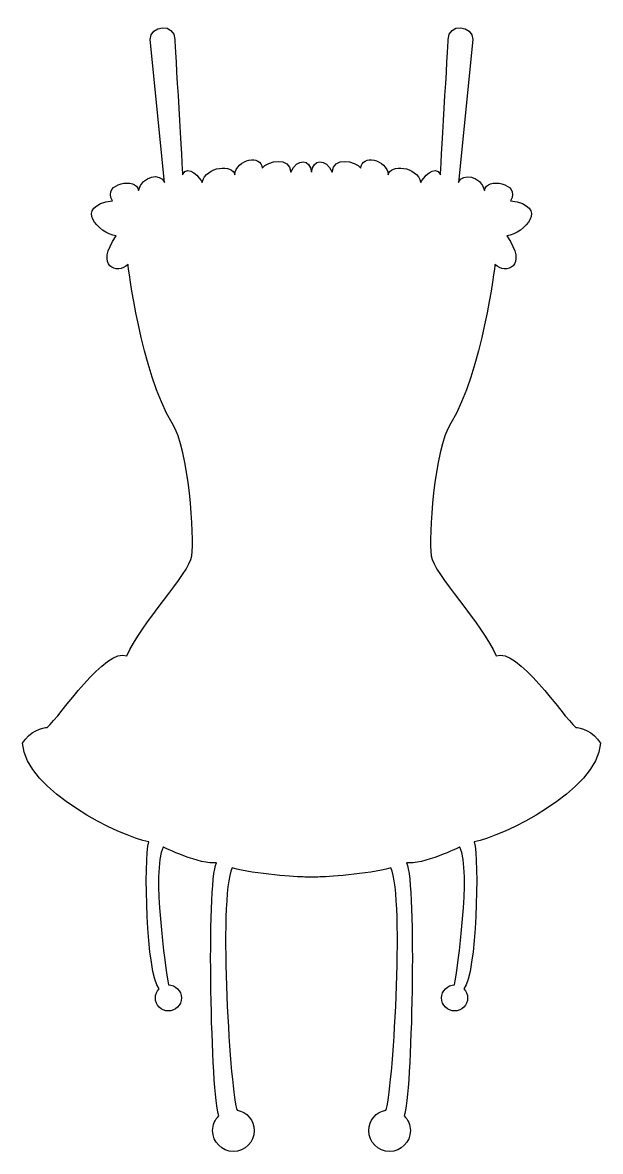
# Model space of a CAD drawing. Header units: centimetres. Extents: x -3.6 to 3.6, y -7.1 to 7.1.
import ezdxf

# ---------------------------------------------------------------- set-up
doc = ezdxf.new("R2010")
doc.units = ezdxf.units.CM
doc.header["$MEASUREMENT"] = 0
doc.layers.add('Camada 1', color=7, linetype='Continuous')

msp = doc.modelspace()

# ---------------------------------------------------------------- linework, layer by layer
at = {"layer": 'Camada 1'}
msp.add_open_spline([(0.08172, -3.61229), (0.1798, -3.61229), (0.70278, -3.57975), (0.99702, -3.49794), (0.99702, -3.49794), (1.17686, -3.89021), (1.0134, -6.39095), (0.93532, -6.5421), (0.93532, -6.5421), (0.81253, -6.56356), (0.71926, -6.67061), (0.71926, -6.79951), (0.71926, -6.79951), (0.71926, -6.94395), (0.83631, -7.061), (0.98075, -7.061), (0.98075, -7.061), (1.12513, -7.061), (1.24218, -6.94395), (1.24218, -6.79951), (1.24218, -6.79951), (1.24218, -6.72731), (1.21289, -6.66201), (1.16556, -6.61467), (1.16556, -6.61467), (1.25859, -6.37469), (1.32399, -3.71039), (1.19316, -3.43263), (1.19316, -3.43263), (1.38932, -3.46517), (1.86335, -3.23652), (1.86335, -3.23652), (1.86335, -3.23652), (2.01048, -3.54698), (1.83059, -4.75658), (1.79792, -4.96899), (1.79792, -4.96899), (1.70775, -4.96899), (1.63457, -5.04217), (1.63457, -5.1324), (1.63457, -5.1324), (1.63457, -5.22263), (1.70775, -5.29575), (1.79792, -5.29575), (1.79792, -5.29575), (1.88814, -5.29575), (1.96133, -5.22262), (1.96133, -5.1324), (1.96133, -5.1324), (1.96133, -5.08739), (1.94313, -5.04678), (1.91373, -5.01707), (1.91373, -5.01707), (2.07579, -4.83821), (2.10854, -3.38348), (2.04314, -3.17105), (2.04314, -3.17105), (2.38638, -3.10572), (3.59593, -2.53377), (3.62858, -1.92891), (3.62858, -1.92891), (3.54682, -1.78183), (3.36704, -1.7328), (3.31801, -1.7328), (3.31801, -1.7328), (3.15455, -1.58567), (2.58249, -0.71937), (2.32095, -0.83388), (2.32095, -0.83388), (2.14122, -0.42515), (1.53641, 0.19593), (1.50373, 0.42469), (1.50373, 0.42469), (1.47108, 0.6535), (1.53638, 1.74864), (1.74895, 2.09186), (1.74895, 2.09186), (2.1417, 2.7263), (2.30468, 4.08589), (2.30468, 4.08589), (2.30468, 4.08589), (2.43541, 3.95516), (2.72971, 4.05324), (2.45181, 4.44551), (2.45181, 4.44551), (2.68057, 4.47816), (2.99116, 4.82146), (2.50081, 4.88681), (2.50081, 4.88681), (2.63154, 5.1156), (2.19024, 5.18097), (2.17386, 5.01754), (2.17386, 5.01754), (2.12486, 5.19735), (1.89605, 5.24633), (1.84699, 5.11562), (1.84699, 5.11562), (1.84699, 5.11562), (2.02677, 6.91354), (2.02677, 6.91354), (2.02677, 6.91354), (2.02677, 7.09335), (1.71631, 7.126), (1.71631, 6.91354), (1.71631, 6.91354), (1.71631, 6.88084), (1.61823, 5.21367), (1.61823, 5.21367), (1.61823, 5.21367), (1.5528, 5.36078), (1.38942, 5.16462), (1.37307, 5.11559), (1.37307, 5.11559), (1.32402, 5.3281), (0.9808, 5.34438), (0.96442, 5.21367), (0.96442, 5.21367), (0.94804, 5.40981), (0.62118, 5.47521), (0.62118, 5.2954), (0.62118, 5.2954), (0.55575, 5.39348), (0.26156, 5.44251), (0.26156, 5.24635), (0.26156, 5.24635), (0.17986, 5.42616), (0.01648, 5.40978), (0.0001, 5.24635), (0.0001, 5.24635), (-0.01628, 5.40978), (-0.17966, 5.42616), (-0.26139, 5.24635), (-0.26139, 5.24635), (-0.26139, 5.44249), (-0.55561, 5.39346), (-0.62096, 5.2954), (-0.62096, 5.2954), (-0.62096, 5.47521), (-0.94788, 5.40981), (-0.9642, 5.21367), (-0.9642, 5.21367), (-0.98052, 5.3444), (-1.32382, 5.3281), (-1.37285, 5.11559), (-1.37285, 5.11559), (-1.38923, 5.16462), (-1.55261, 5.36075), (-1.61801, 5.21367), (-1.61801, 5.21367), (-1.61801, 5.21367), (-1.71609, 6.88084), (-1.71609, 6.91354), (-1.71609, 6.91354), (-1.71609, 7.126), (-2.02663, 7.09335), (-2.02663, 6.91354), (-2.02663, 6.91354), (-2.02663, 6.91354), (-1.84682, 5.11562), (-1.84682, 5.11562), (-1.84682, 5.11562), (-1.89587, 5.24635), (-2.12469, 5.19735), (-2.17371, 5.01754), (-2.17371, 5.01754), (-2.19003, 5.18097), (-2.63136, 5.11562), (-2.50063, 4.88681), (-2.50063, 4.88681), (-2.99098, 4.82146), (-2.68039, 4.47816), (-2.45158, 4.44551), (-2.45158, 4.44551), (-2.72945, 4.05324), (-2.4352, 3.95516), (-2.30447, 4.08589), (-2.30447, 4.08589), (-2.30447, 4.08589), (-2.14141, 2.7263), (-1.74871, 2.09186), (-1.74871, 2.09186), (-1.53625, 1.74862), (-1.4709, 0.65351), (-1.50355, 0.42469), (-1.50355, 0.42469), (-1.5362, 0.19593), (-2.14098, -0.42515), (-2.3208, -0.83388), (-2.3208, -0.83388), (-2.58229, -0.71937), (-3.15437, -1.58567), (-3.3178, -1.7328), (-3.3178, -1.7328), (-3.36685, -1.7328), (-3.54664, -1.78185), (-3.62839, -1.92891), (-3.62839, -1.92891), (-3.59574, -2.53377), (-2.38614, -3.10575), (-2.04293, -3.17105), (-2.04293, -3.17105), (-2.10828, -3.38348), (-2.07563, -4.83824), (-1.91355, -5.01707), (-1.91355, -5.01707), (-1.94295, -5.04678), (-1.96115, -5.0874), (-1.96115, -5.1324), (-1.96115, -5.1324), (-1.96115, -5.22262), (-1.88799, -5.29575), (-1.79777, -5.29575), (-1.79777, -5.29575), (-1.70755, -5.29575), (-1.63439, -5.22262), (-1.63439, -5.1324), (-1.63439, -5.1324), (-1.63439, -5.04218), (-1.70757, -4.96899), (-1.79777, -4.96899), (-1.79777, -4.96899), (-1.83047, -4.75661), (-2.01028, -3.54701), (-1.86318, -3.23652), (-1.86318, -3.23652), (-1.86318, -3.23652), (-1.38915, -3.4652), (-1.19302, -3.43263), (-1.19302, -3.43263), (-1.3238, -3.71039), (-1.25837, -6.37466), (-1.16545, -6.61467), (-1.16545, -6.61467), (-1.21276, -6.662), (-1.24202, -6.72733), (-1.24202, -6.79951), (-1.24202, -6.79951), (-1.24202, -6.94395), (-1.12494, -7.061), (-0.98056, -7.061), (-0.98056, -7.061), (-0.83618, -7.061), (-0.71913, -6.94395), (-0.71913, -6.79951), (-0.71913, -6.79951), (-0.71913, -6.67063), (-0.8124, -6.56355), (-0.93514, -6.5421), (-0.93514, -6.5421), (-1.01325, -6.39094), (-1.1767, -3.89021), (-0.99689, -3.49794), (-0.99689, -3.49794), (-0.70267, -3.57975), (-0.17964, -3.61229), (-0.08156, -3.61229), (-0.08156, -3.61229), (-0.08156, -3.61229), (0.08172, -3.61229), (0.08172, -3.61229)], degree=3, knots=[0, 0, 0, 0, 0.01515152, 0.01515152, 0.01515152, 0.01515152, 0.03030303, 0.03030303, 0.03030303, 0.03030303, 0.04545455, 0.04545455, 0.04545455, 0.04545455, 0.06060606, 0.06060606, 0.06060606, 0.06060606, 0.07575758, 0.07575758, 0.07575758, 0.07575758, 0.09090909, 0.09090909, 0.09090909, 0.09090909, 0.10606061, 0.10606061, 0.10606061, 0.10606061, 0.12121212, 0.12121212, 0.12121212, 0.12121212, 0.13636364, 0.13636364, 0.13636364, 0.13636364, 0.15151515, 0.15151515, 0.15151515, 0.15151515, 0.16666667, 0.16666667, 0.16666667, 0.16666667, 0.18181818, 0.18181818, 0.18181818, 0.18181818, 0.1969697, 0.1969697, 0.1969697, 0.1969697, 0.21212121, 0.21212121, 0.21212121, 0.21212121, 0.22727273, 0.22727273, 0.22727273, 0.22727273, 0.24242424, 0.24242424, 0.24242424, 0.24242424, 0.25757576, 0.25757576, 0.25757576, 0.25757576, 0.27272727, 0.27272727, 0.27272727, 0.27272727, 0.28787879, 0.28787879, 0.28787879, 0.28787879, 0.3030303, 0.3030303, 0.3030303, 0.3030303, 0.31818182, 0.31818182, 0.31818182, 0.31818182, 0.33333333, 0.33333333, 0.33333333, 0.33333333, 0.34848485, 0.34848485, 0.34848485, 0.34848485, 0.36363636, 0.36363636, 0.36363636, 0.36363636, 0.37878788, 0.37878788, 0.37878788, 0.37878788, 0.39393939, 0.39393939, 0.39393939, 0.39393939, 0.40909091, 0.40909091, 0.40909091, 0.40909091, 0.42424242, 0.42424242, 0.42424242, 0.42424242, 0.43939394, 0.43939394, 0.43939394, 0.43939394, 0.45454545, 0.45454545, 0.45454545, 0.45454545, 0.46969697, 0.46969697, 0.46969697, 0.46969697, 0.48484848, 0.48484848, 0.48484848, 0.48484848, 0.5, 0.5, 0.5, 0.5, 0.51515152, 0.51515152, 0.51515152, 0.51515152, 0.53030303, 0.53030303, 0.53030303, 0.53030303, 0.54545455, 0.54545455, 0.54545455, 0.54545455, 0.56060606, 0.56060606, 0.56060606, 0.56060606, 0.57575758, 0.57575758, 0.57575758, 0.57575758, 0.59090909, 0.59090909, 0.59090909, 0.59090909, 0.60606061, 0.60606061, 0.60606061, 0.60606061, 0.62121212, 0.62121212, 0.62121212, 0.62121212, 0.63636364, 0.63636364, 0.63636364, 0.63636364, 0.65151515, 0.65151515, 0.65151515, 0.65151515, 0.66666667, 0.66666667, 0.66666667, 0.66666667, 0.68181818, 0.68181818, 0.68181818, 0.68181818, 0.6969697, 0.6969697, 0.6969697, 0.6969697, 0.71212121, 0.71212121, 0.71212121, 0.71212121, 0.72727273, 0.72727273, 0.72727273, 0.72727273, 0.74242424, 0.74242424, 0.74242424, 0.74242424, 0.75757576, 0.75757576, 0.75757576, 0.75757576, 0.77272727, 0.77272727, 0.77272727, 0.77272727, 0.78787879, 0.78787879, 0.78787879, 0.78787879, 0.8030303, 0.8030303, 0.8030303, 0.8030303, 0.81818182, 0.81818182, 0.81818182, 0.81818182, 0.83333333, 0.83333333, 0.83333333, 0.83333333, 0.84848485, 0.84848485, 0.84848485, 0.84848485, 0.86363636, 0.86363636, 0.86363636, 0.86363636, 0.87878788, 0.87878788, 0.87878788, 0.87878788, 0.89393939, 0.89393939, 0.89393939, 0.89393939, 0.90909091, 0.90909091, 0.90909091, 0.90909091, 0.92424242, 0.92424242, 0.92424242, 0.92424242, 0.93939394, 0.93939394, 0.93939394, 0.93939394, 0.95454545, 0.95454545, 0.95454545, 0.95454545, 0.96969697, 0.96969697, 0.96969697, 0.96969697, 1, 1, 1, 1], dxfattribs=at)

doc.saveas('drawing.dxf')
